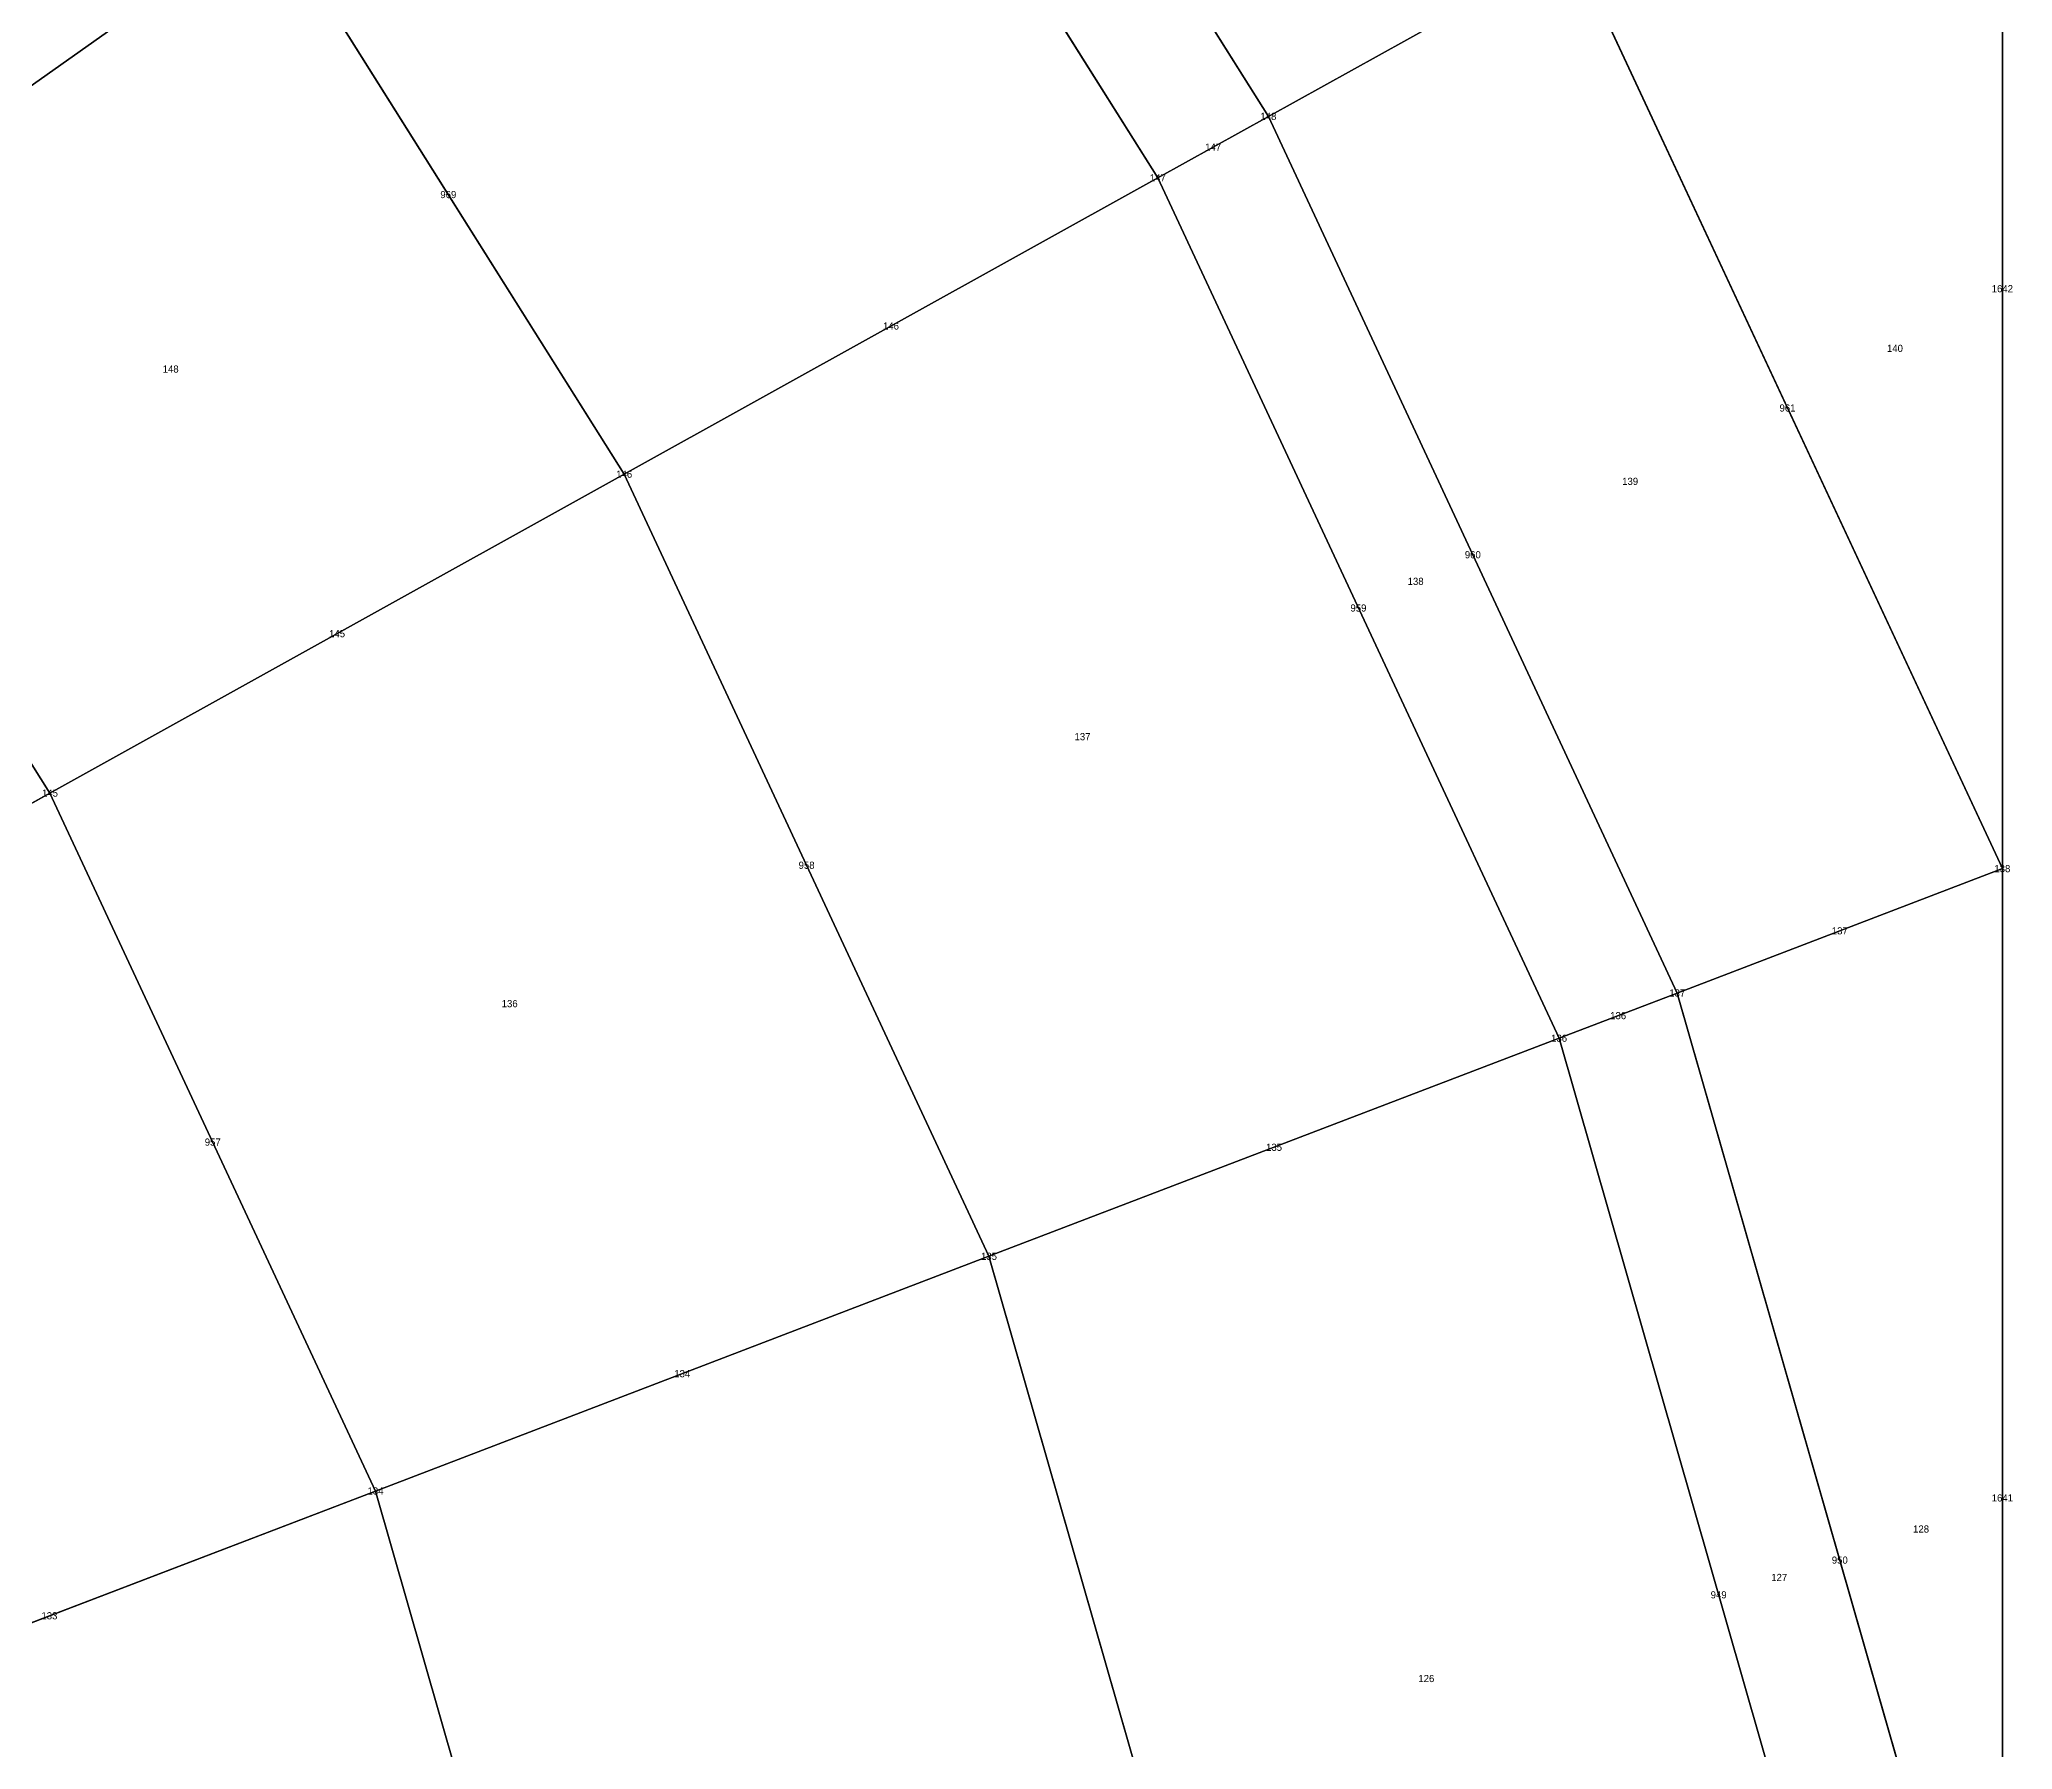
# Model space of a CAD drawing. Header units: metres. Extents: x -1.88 to 1.88, y -1.88 to 1.88.
# Drawn here: x 1.327 to 1.878, y 0.471 to 0.949 of the extents above; entities that cross this region are included whole.
import ezdxf
from ezdxf.enums import TextEntityAlignment as Align

# ---------------------------------------------------------------- set-up
doc = ezdxf.new("R2010")
doc.units = ezdxf.units.M

msp = doc.modelspace()

# ---------------------------------------------------------------- linework, layer by layer
at = {"layer": 'BRANCHES'}
for p, q in [((1.66993, 0.92777, 1.83897), (1.55979, 1.10294, 1.83897)), ((1.63903, 0.9106, 1.875), (1.53093, 1.08253, 1.875)), ((1.875, 0.71753, 1.73227), (1.875, 1.04169, 1.55901)), ((1.24183, 0.87811, 2.1721), (1.39168, 0.98406, 2.03128)), ((1.48995, 0.82777, 2.03128), (1.39168, 0.98406, 2.03128)), ((1.66993, 0.92777, 1.83897), (1.75495, 0.975, 1.73227)), ((1.875, 0.71753, 1.73227), (1.75495, 0.975, 1.73227)), ((1.63903, 0.9106, 1.875), (1.66993, 0.92777, 1.83897)), ((1.78417, 0.68277, 1.83897), (1.66993, 0.92777, 1.83897)), ((1.48995, 0.82777, 2.03128), (1.63903, 0.9106, 1.875)), ((1.75115, 0.67014, 1.875), (1.63903, 0.9106, 1.875)), ((1.32952, 0.73864, 2.1721), (1.24183, 0.87811, 2.1721)), ((1.32952, 0.73864, 2.1721), (1.48995, 0.82777, 2.03128)), ((1.59187, 0.60918, 2.03128), (1.48995, 0.82777, 2.03128)), ((1.15897, 0.64389, 2.2964), (1.32952, 0.73864, 2.1721)), ((1.42047, 0.54359, 2.1721), (1.32952, 0.73864, 2.1721)), ((1.78417, 0.68277, 1.83897), (1.875, 0.71753, 1.73227)), ((1.875, 0.36579, 1.83897), (1.875, 0.71753, 1.73227)), ((1.75115, 0.67014, 1.875), (1.78417, 0.68277, 1.83897)), ((1.875, 0.36579, 1.83897), (1.78417, 0.68277, 1.83897)), ((1.59187, 0.60918, 2.03128), (1.75115, 0.67014, 1.875)), ((1.84031, 0.35903, 1.875), (1.75115, 0.67014, 1.875)), ((1.42047, 0.54359, 2.1721), (1.59187, 0.60918, 2.03128)), ((1.67291, 0.32637, 2.03128), (1.59187, 0.60918, 2.03128)), ((1.23825, 0.47386, 2.2964), (1.42047, 0.54359, 2.1721)), ((1.49278, 0.29123, 2.1721), (1.42047, 0.54359, 2.1721))]:
    msp.add_line(p, q, dxfattribs=at)
at = {"layer": 'Faces'}
for points in [[(1.66993, 0.92777, 1.83897), (1.55979, 1.10294, 1.83897), (1.6392, 1.15909, 1.73227), (1.75495, 0.975, 1.73227)], [(1.63903, 0.9106, 1.875), (1.53093, 1.08253, 1.875), (1.55979, 1.10294, 1.83897), (1.66993, 0.92777, 1.83897)], [(1.24183, 0.87811, 2.1721), (1.16948, 0.97239, 2.1721), (1.31059, 1.08972, 2.03128), (1.39168, 0.98406, 2.03128)], [(1.48995, 0.82777, 2.03128), (1.39168, 0.98406, 2.03128), (1.53093, 1.08253, 1.875), (1.63903, 0.9106, 1.875)], [(1.875, 0.71753, 1.73227), (1.75495, 0.975, 1.73227), (1.875, 1.04169, 1.55901), (1.875, 0.71753, 1.73227)], [(1.32952, 0.73864, 2.1721), (1.24183, 0.87811, 2.1721), (1.39168, 0.98406, 2.03128), (1.48995, 0.82777, 2.03128)], [(1.78417, 0.68277, 1.83897), (1.66993, 0.92777, 1.83897), (1.75495, 0.975, 1.73227), (1.875, 0.71753, 1.73227)], [(1.75115, 0.67014, 1.875), (1.63903, 0.9106, 1.875), (1.66993, 0.92777, 1.83897), (1.78417, 0.68277, 1.83897)], [(1.59187, 0.60918, 2.03128), (1.48995, 0.82777, 2.03128), (1.63903, 0.9106, 1.875), (1.75115, 0.67014, 1.875)], [(1.15897, 0.64389, 2.2964), (1.08253, 0.76547, 2.2964), (1.24183, 0.87811, 2.1721), (1.32952, 0.73864, 2.1721)], [(1.42047, 0.54359, 2.1721), (1.32952, 0.73864, 2.1721), (1.48995, 0.82777, 2.03128), (1.59187, 0.60918, 2.03128)], [(1.23825, 0.47386, 2.2964), (1.15897, 0.64389, 2.2964), (1.32952, 0.73864, 2.1721), (1.42047, 0.54359, 2.1721)], [(1.875, 0.36579, 1.83897), (1.78417, 0.68277, 1.83897), (1.875, 0.71753, 1.73227), (1.875, 0.36579, 1.83897)], [(1.84031, 0.35903, 1.875), (1.75115, 0.67014, 1.875), (1.78417, 0.68277, 1.83897), (1.875, 0.36579, 1.83897)], [(1.67291, 0.32637, 2.03128), (1.59187, 0.60918, 2.03128), (1.75115, 0.67014, 1.875), (1.84031, 0.35903, 1.875)], [(1.49278, 0.29123, 2.1721), (1.42047, 0.54359, 2.1721), (1.59187, 0.60918, 2.03128), (1.67291, 0.32637, 2.03128)], [(1.30129, 0.25387, 2.2964), (1.23825, 0.47386, 2.2964), (1.42047, 0.54359, 2.1721), (1.49278, 0.29123, 2.1721)]]:
    msp.add_3dface(points, dxfattribs=at)
at = {"layer": 'NODI-Estradosso'}
for p in [(1.66993, 0.92777, 2.25007), (1.63903, 0.9106, 2.27961), (1.48995, 0.82777, 2.40979), (1.32952, 0.73864, 2.52963), (1.875, 0.71753, 2.16374), (1.78417, 0.68277, 2.25007), (1.75115, 0.67014, 2.27961), (1.59187, 0.60918, 2.40979), (1.42047, 0.54359, 2.52963)]:
    msp.add_point(p, dxfattribs=at)
at = {"layer": 'NODI-Intradosso'}
for p in [(1.66993, 0.92777, 1.83897), (1.63903, 0.9106, 1.875), (1.48995, 0.82777, 2.03128), (1.32952, 0.73864, 2.1721), (1.875, 0.71753, 1.73227), (1.78417, 0.68277, 1.83897), (1.75115, 0.67014, 1.875), (1.59187, 0.60918, 2.03128), (1.42047, 0.54359, 2.1721)]:
    msp.add_point(p, dxfattribs=at)

# ---------------------------------------------------------------- texts
at = {"layer": 'BRANCHES-Index'}
for s, p in [('147', (1.65448, 0.91918, 1.85699)), ('969', (1.44081, 0.90592, 2.03128)), ('1642', (1.875, 0.87961, 1.64564)), ('146', (1.56449, 0.86918, 1.95314)), ('961', (1.81498, 0.84627, 1.73227)), ('960', (1.72705, 0.80527, 1.83897)), ('959', (1.69509, 0.79037, 1.875)), ('145', (1.40973, 0.78321, 2.10169)), ('958', (1.54091, 0.71848, 2.03128)), ('137', (1.82958, 0.70015, 1.78562)), ('136', (1.76766, 0.67645, 1.85699)), ('957', (1.37499, 0.64111, 2.1721)), ('135', (1.67151, 0.63966, 1.95314)), ('134', (1.50617, 0.57638, 2.10169)), ('1641', (1.875, 0.54166, 1.78562)), ('950', (1.82958, 0.52428, 1.83897)), ('949', (1.79573, 0.51458, 1.875)), ('133', (1.32936, 0.50872, 2.23425))]:
    msp.add_text(s, height=0.002, dxfattribs=at).set_placement(p, align=Align.MIDDLE_CENTER)
at = {"layer": 'Faces-Index'}
for s, p in [('140', (1.84499, 0.86294, 1.68896)), ('148', (1.36324, 0.85715, 2.10169)), ('139', (1.77101, 0.82577, 1.78562)), ('138', (1.71107, 0.79782, 1.85699)), ('137', (1.618, 0.75442, 1.95314)), ('136', (1.45795, 0.6798, 2.10169)), ('128', (1.85229, 0.53297, 1.8123)), ('127', (1.81266, 0.51943, 1.85699)), ('126', (1.71406, 0.49118, 1.95314))]:
    msp.add_text(s, height=0.002, dxfattribs=at).set_placement(p, align=Align.MIDDLE_CENTER)
at = {"layer": 'NODI-Index'}
for s, p in [('148', (1.66993, 0.92777, 1.83897)), ('147', (1.63903, 0.9106, 1.875)), ('146', (1.48995, 0.82777, 2.03128)), ('145', (1.32952, 0.73864, 2.1721)), ('138', (1.875, 0.71753, 1.73227)), ('137', (1.78417, 0.68277, 1.83897)), ('136', (1.75115, 0.67014, 1.875)), ('135', (1.59187, 0.60918, 2.03128)), ('134', (1.42047, 0.54359, 2.1721))]:
    msp.add_text(s, height=0.002, dxfattribs=at).set_placement(p, align=Align.MIDDLE_CENTER)

doc.saveas('drawing.dxf')
